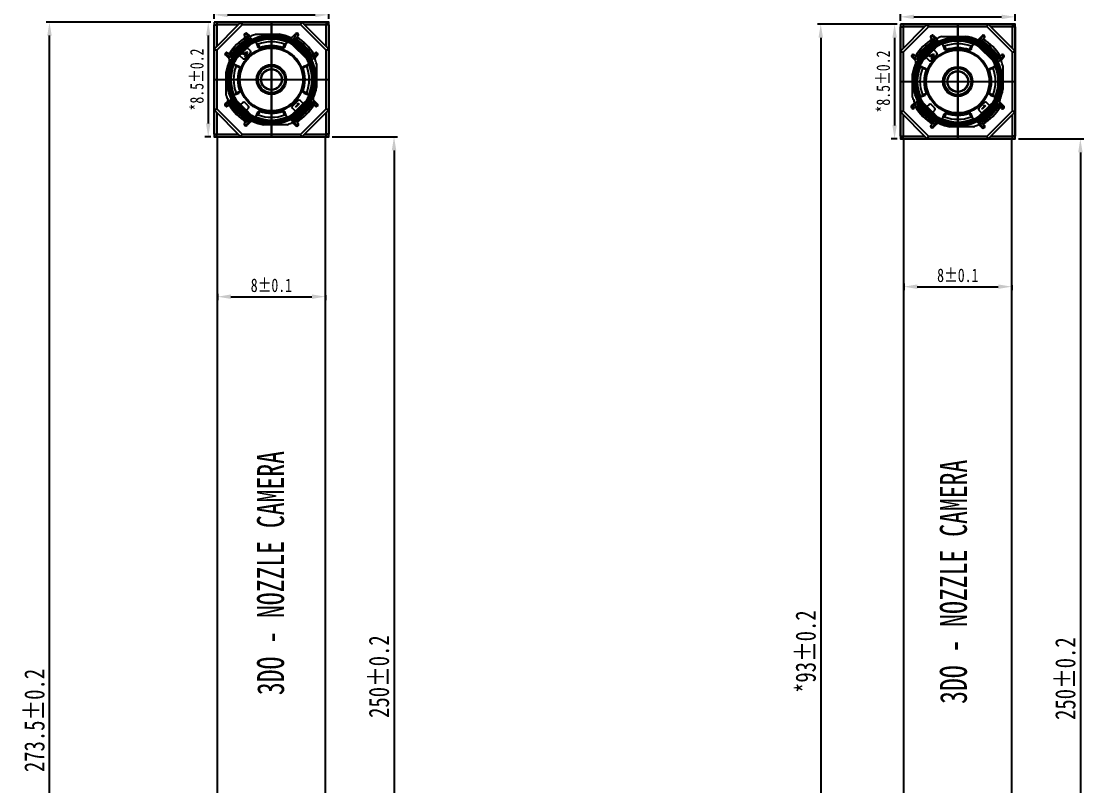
# Model space of a CAD drawing. Header units: millimetres. Extents: x 1 to 339, y 0 to 170.
# Drawn here: x 109.8 to 188.6, y 56.4 to 113.1 of the extents above; entities that cross this region are included whole.
import ezdxf

# ---------------------------------------------------------------- set-up
doc = ezdxf.new("R2010")
doc.units = ezdxf.units.MM
doc.linetypes.add('ACAD_ISO02W100', pattern=[15, 12, -3])
doc.layers.add('中心线', color=1, linetype='ACAD_ISO02W100')
doc.layers.add('标注', color=3, linetype='Continuous')
doc.styles.add('ROMANS', font='romans.shx')
doc.styles.add('宋体', font='SimSun.ttf', dxfattribs={"width": 0.75})
doc.dimstyles.new('ISO-25$0', dxfattribs={"dimscale": 0, "dimtxt": 1, "dimasz": 0.6, "dimexe": 0.5, "dimexo": 0.3, "dimgap": 0.2, "dimtad": 1, "dimrnd": 0.0005, "dimdsep": 46, "dimtxsty": '宋体', "dimcen": 2.5, "dimclrd": 3, "dimclre": 3, "dimclrt": 3, "dimazin": 0, "dimtfac": 1, "dimtmove": 0, "dimatfit": 3, "dimfxl": 1, "dimlwd": 9, "dimlwe": 9, "dimarcsym": 0})

# ---------------------------------------------------------------- blocks, each defined once
blk = doc.blocks.new('1321')
at = {"linetype": 'Continuous', "lineweight": 25}
for p, q in [((-0.294, 3.132), (-0.171, 3.174)), ((-0.089, 3.222), (-0.266, 3.212)), ((-0.171, 3.174), (0, 3.223)), ((0, 3.088), (0, 3.223)), ((-1.538, 2.634), (-2.634, 1.538)), ((-1.786, 2.352), (-1.524, 2.615)), ((-1.538, 2.634), (-1.524, 2.615)), ((-1.167, 2.818), (-1.002, 2.419)), ((-0.981, 2.622), (-0.867, 2.345)), ((-0.5, 3.047), (-0.338, 3.115)), ((-0.338, 3.115), (-0.294, 3.132)), ((0.867, 2.345), (0.981, 2.622)), ((1.002, 2.419), (1.167, 2.818)), ((1.538, 2.634), (1.524, 2.615)), ((1.524, 2.615), (2.615, 1.524)), ((2.634, 1.538), (1.538, 2.634)), ((-2.615, 1.524), (-2.352, 1.786)), ((-2.353, 1.788), (-1.788, 2.353)), ((-2.352, 1.786), (-2.121, 1.556)), ((-2.139, 1.892), (-1.809, 2.057)), ((-2.108, 1.861), (-2.139, 1.892)), ((-2.024, 1.903), (-2.108, 1.861)), ((-1.921, 1.8), (-2.024, 1.903)), ((-1.809, 2.015), (-1.998, 1.919)), ((-1.998, 1.919), (-1.905, 1.826)), ((-1.98, 1.556), (-1.556, 1.98)), ((-1.964, 1.716), (-1.921, 1.8)), ((-1.933, 1.685), (-1.964, 1.716)), ((-1.768, 2.015), (-1.933, 1.685)), ((-1.905, 1.826), (-1.809, 2.015)), ((-1.809, 2.057), (-1.768, 2.015)), ((-1.556, 2.121), (-1.786, 2.352)), ((-2.818, 1.167), (-2.419, 1.002)), ((-2.634, 1.538), (-2.615, 1.524)), ((-2.345, 0.867), (-2.622, 0.981)), ((2.622, 0.981), (2.345, 0.867)), ((2.419, 1.002), (2.818, 1.167)), ((2.634, 1.538), (2.615, 1.524)), ((-2.818, -1.167), (-2.419, -1.002)), ((-2.634, -1.538), (-2.615, -1.524)), ((-2.634, -1.538), (-1.538, -2.634)), ((-2.622, -0.981), (-2.345, -0.867)), ((-2.281, -1.857), (-2.615, -1.524)), ((1.538, -2.634), (2.634, -1.538)), ((1.98, -1.556), (1.556, -1.98)), ((2.352, -1.786), (2.121, -1.556)), ((2.345, -0.867), (2.622, -0.981)), ((2.615, -1.524), (2.352, -1.786)), ((2.419, -1.002), (2.818, -1.167)), ((2.634, -1.538), (2.615, -1.524)), ((-1.858, -2.283), (-2.283, -1.858)), ((-2.121, -1.697), (-2.281, -1.857)), ((-1.697, -1.98), (-1.98, -1.697)), ((-1.857, -2.281), (-1.697, -2.121)), ((-1.524, -2.615), (-1.857, -2.281)), ((-0.867, -2.345), (-0.981, -2.622)), ((0.981, -2.622), (0.867, -2.345)), ((1.786, -2.352), (1.524, -2.615)), ((1.556, -2.121), (1.786, -2.352)), ((1.781, -2.029), (1.986, -1.823)), ((1.812, -2.059), (1.781, -2.029)), ((1.788, -2.353), (2.353, -1.788)), ((2.059, -1.812), (1.812, -2.059)), ((1.919, -1.829), (1.961, -1.787)), ((1.986, -1.823), (1.919, -1.829)), ((1.961, -1.787), (2.029, -1.781)), ((2.029, -1.781), (2.059, -1.812)), ((-1.538, -2.634), (-1.524, -2.615)), ((-1.167, -2.818), (-1.002, -2.419)), ((1.167, -2.818), (1.002, -2.419)), ((1.538, -2.634), (1.524, -2.615)), ((0.178, -3.218), (0.355, -3.203))]:
    blk.add_line(p, q, dxfattribs=at)
for radius in [3.088, 3.05, 2.4, 2.352, 2.332, 2.33, 1.1, 0.988, 0.783, 0.755]:
    blk.add_circle((0, 0), radius, dxfattribs=at)
for centre, radius, start, end in [((0, 0), 3, 125.12298, 144.87702), ((0, 0), 3.05, 112.5, 120.28767), ((0, 0), 3.026, 112.5, 120.23014), ((0, 0), 3, 67.5, 112.5), ((0, 0), 2.8, 69.48762, 110.51238), ((0, 0), 2.5, 69.71857, 110.28143), ((0, 0), 3.026, 59.76986, 67.5), ((0, 0), 3.05, 59.71233, 67.5), ((0, 0), 3, 35.12298, 54.87702), ((-1.626, 2.051), 0.1, 315, 45), ((0, 0), 3, 157.5, 202.5), ((0, 0), 3.05, 149.71233, 157.5), ((0, 0), 2.8, 159.48762, 200.51238), ((0, 0), 3.026, 149.76986, 157.5), ((0, 0), 2.5, 159.71857, 200.28143), ((-2.051, 1.626), 0.1, 225, 315), ((0, 0), 2.5, 339.71857, 20.28143), ((0, 0), 3.026, 22.5, 30.23014), ((0, 0), 2.8, 339.48762, 20.51238), ((0, 0), 3.05, 22.5, 30.28767), ((0, 0), 3, 337.5, 22.5), ((0, 0), 3.05, 202.5, 210.28767), ((0, 0), 3.026, 202.5, 210.23014), ((2.051, -1.626), 0.1, 45, 135), ((0, 0), 3.026, 329.76986, 337.5), ((0, 0), 3.05, 329.71233, 337.5), ((0, 0), 3, 215.12298, 234.87702), ((-2.051, -1.768), 0.1, 45, 135), ((-1.768, -2.051), 0.1, 315, 45), ((0, 0), 2.5, 249.71857, 290.28143), ((1.626, -2.051), 0.1, 135, 225), ((0, 0), 3, 305.12298, 324.87702), ((0, 0), 3.05, 239.71233, 247.5), ((0, 0), 3.026, 239.76986, 247.5), ((0, 0), 3, 247.5, 292.5), ((0, 0), 2.8, 249.48762, 290.51238), ((0, 0), 3.026, 292.5, 300.23014), ((0, 0), 3.05, 292.5, 300.28767)]:
    blk.add_arc(centre, radius, start, end, dxfattribs=at)
for points, start_tangent, end_tangent in [([(-0.027, 3.223), (-0.089, 3.222), (-0.53, 3.179), (-0.962, 3.076), (-1.376, 2.915), (-1.763, 2.698), (-2.117, 2.43), (-2.43, 2.117), (-2.698, 1.763), (-2.915, 1.376), (-3.076, 0.962), (-3.179, 0.53), (-3.222, 0.089), (-3.203, -0.355), (-3.124, -0.791), (-2.986, -1.213), (-2.791, -1.612), (-2.543, -1.98), (-2.247, -2.31), (-1.909, -2.597), (-1.534, -2.835), (-1.13, -3.018), (-0.705, -3.145), (-0.266, -3.212), (0.178, -3.218), (0.618, -3.163), (1.047, -3.048), (1.455, -2.876), (1.836, -2.649), (2.183, -2.371), (2.488, -2.049), (2.746, -1.688), (2.952, -1.295), (3.101, -0.877), (3.192, -0.443), (3.223, 0), (3.192, 0.443), (3.101, 0.877), (2.952, 1.295), (2.746, 1.688), (2.488, 2.049), (2.183, 2.371), (1.836, 2.649), (1.455, 2.876), (1.047, 3.048), (0.618, 3.163), (0.178, 3.218), (-0.089, 3.222)], (-0.999966, -0.008297), (-0.99962, -0.027575)), ([(0.355, -3.203), (0.791, -3.124), (1.213, -2.986), (1.612, -2.791), (1.98, -2.543), (2.31, -2.247), (2.597, -1.909), (2.835, -1.534), (3.018, -1.13), (3.145, -0.705), (3.212, -0.266), (3.218, 0.178), (3.163, 0.618), (3.048, 1.047), (2.876, 1.455), (2.649, 1.836), (2.371, 2.183), (2.049, 2.488), (1.688, 2.746), (1.295, 2.952), (0.877, 3.101), (0.443, 3.192), (0, 3.223)], (0.993931, 0.110008), (-1, 0)), ([(-1.117, 2.696), (-1.097, 2.663), (-1.07, 2.637), (-1.04, 2.622), (-1.009, 2.617), (-0.981, 2.622)], (0.382683, -0.92388), (0.936597, 0.35041)), ([(-0.867, 2.345), (-0.894, 2.34), (-0.924, 2.344), (-0.954, 2.359), (-0.982, 2.385), (-1.002, 2.419)], (-0.938001, -0.346632), (-0.382683, 0.92388)), ([(1.002, 2.419), (0.982, 2.385), (0.956, 2.36), (0.926, 2.345), (0.895, 2.34), (0.867, 2.345)], (-0.382683, -0.92388), (-0.938001, 0.346632)), ([(0.981, 2.622), (1.009, 2.617), (1.04, 2.622), (1.07, 2.637), (1.097, 2.662), (1.117, 2.696)], (0.936597, -0.35041), (0.382683, 0.92388)), ([(-2.622, 0.981), (-2.617, 1.009), (-2.622, 1.04), (-2.637, 1.07), (-2.663, 1.097), (-2.696, 1.117)], (0.35041, 0.936597), (-0.92388, 0.382683)), ([(-2.419, 1.002), (-2.385, 0.982), (-2.36, 0.956), (-2.345, 0.926), (-2.34, 0.895), (-2.345, 0.867)], (0.92388, -0.382683), (-0.346632, -0.938001)), ([(2.345, 0.867), (2.34, 0.894), (2.344, 0.924), (2.359, 0.954), (2.385, 0.982), (2.419, 1.002)], (-0.346632, 0.938001), (0.92388, 0.382683)), ([(2.696, 1.117), (2.663, 1.097), (2.637, 1.07), (2.622, 1.04), (2.617, 1.009), (2.622, 0.981)], (-0.92388, -0.382683), (0.35041, -0.936597)), ([(-2.696, -1.117), (-2.663, -1.097), (-2.637, -1.07), (-2.622, -1.04), (-2.617, -1.009), (-2.622, -0.981)], (0.92388, 0.382683), (-0.35041, 0.936597)), ([(-2.345, -0.867), (-2.34, -0.894), (-2.344, -0.924), (-2.359, -0.954), (-2.385, -0.982), (-2.419, -1.002)], (0.346632, -0.938001), (-0.92388, -0.382683)), ([(2.419, -1.002), (2.385, -0.982), (2.36, -0.956), (2.345, -0.926), (2.34, -0.895), (2.345, -0.867)], (-0.92388, 0.382683), (0.346632, 0.938001)), ([(2.622, -0.981), (2.617, -1.009), (2.622, -1.04), (2.637, -1.07), (2.662, -1.097), (2.696, -1.117)], (-0.35041, -0.936597), (0.92388, -0.382683)), ([(-1.002, -2.419), (-0.982, -2.385), (-0.956, -2.36), (-0.926, -2.345), (-0.895, -2.34), (-0.867, -2.345)], (0.382683, 0.92388), (0.938001, -0.346632)), ([(0.867, -2.345), (0.894, -2.34), (0.924, -2.344), (0.954, -2.359), (0.982, -2.385), (1.002, -2.419)], (0.938001, 0.346632), (0.382683, -0.92388)), ([(-0.981, -2.622), (-1.009, -2.617), (-1.04, -2.622), (-1.07, -2.637), (-1.097, -2.663), (-1.117, -2.696)], (-0.936597, 0.35041), (-0.382683, -0.92388)), ([(1.117, -2.696), (1.097, -2.663), (1.07, -2.637), (1.04, -2.622), (1.009, -2.617), (0.981, -2.622)], (-0.382683, 0.92388), (-0.936597, -0.35041))]:
    blk.add_spline(points, degree=3, dxfattribs=dict(at, start_tangent=start_tangent, end_tangent=end_tangent))
blk = doc.blocks.new('28DB')
at = {"color": 7, "linetype": 'Continuous', "lineweight": 25}
for p, q in [((-4.291, 2.255), (-2.355, 4.191)), ((-4.291, 4.05), (-4.091, 4.05)), ((-4.291, 2.255), (-4.291, 4.05)), ((-4.091, 4.25), (-4.091, 4.05)), ((-4.091, 4.25), (-2.214, 4.25)), ((-2.214, 4.05), (-4.091, 2.173)), ((-4.091, 4.05), (-4.091, 2.455)), ((-2.497, 4.05), (-4.091, 4.05)), ((-2.214, 4.05), (-2.214, 4.25)), ((-2.214, 4.25), (2.214, 4.25)), ((2.131, 4.05), (-2.214, 4.05)), ((4.009, 2.173), (2.131, 4.05)), ((2.214, 4.25), (4.209, 2.255)), ((2.214, 4.25), (4.009, 4.25)), ((4.009, 4.05), (2.414, 4.05)), ((4.009, 4.25), (4.009, 4.05)), ((4.009, 2.455), (4.009, 4.05)), ((4.209, 4.05), (4.009, 4.05)), ((4.209, 4.05), (4.209, 2.255)), ((-2.028, 3.387), (-1.993, 3.422)), ((-1.922, 3.14), (-2.028, 3.246)), ((-1.821, 3.392), (-1.861, 3.37)), ((-1.861, 3.37), (-1.808, 3.184)), ((-1.852, 3.422), (-1.686, 3.257)), ((-1.803, 3.175), (-1.802, 3.175)), ((-1.802, 3.175), (-1.654, 3.027)), ((-1.211, 3.35), (0.54, 3.35)), ((0.424, 3.343), (0.424, 3.35)), ((1.508, 3.137), (1.781, 3.41)), ((1.571, 3.027), (1.719, 3.175)), ((1.719, 3.175), (1.723, 3.179)), ((1.723, 3.179), (1.778, 3.37)), ((1.778, 3.37), (1.754, 3.383)), ((1.946, 3.246), (1.84, 3.14)), ((1.923, 3.41), (1.946, 3.387)), ((-1.627, 3.136), (-1.505, 3.014)), ((-4.291, -2.255), (-4.291, 2.255)), ((-4.091, 2.173), (-4.091, -2.173)), ((-3.451, 1.964), (-3.428, 1.987)), ((-3.179, 1.55), (-3.451, 1.823)), ((-3.412, 1.819), (-3.424, 1.796)), ((-3.225, 1.766), (-3.412, 1.819)), ((-3.287, 1.987), (-3.181, 1.881)), ((-3.216, 1.76), (-3.217, 1.761)), ((-3.069, 1.613), (-3.216, 1.76)), ((3.133, 1.76), (2.986, 1.613)), ((3.002, 1.493), (3.095, 1.586)), ((3.098, 1.881), (3.204, 1.987)), ((3.138, 1.765), (3.133, 1.76)), ((3.329, 1.819), (3.138, 1.765)), ((3.381, 1.81), (3.216, 1.645)), ((3.35, 1.779), (3.329, 1.819)), ((3.346, 1.987), (3.381, 1.952)), ((4.009, -2.173), (4.009, 2.173)), ((4.209, 2.255), (4.209, -2.255)), ((3.309, 1.17), (3.309, -0.581)), ((-3.391, -1.17), (-3.391, 0.581)), ((-3.385, 0.466), (-3.391, 0.466)), ((-3.291, 0), (-3.279, 0.201)), ((-3.291, 0), (-3.171, 0)), ((-3.285, -0.105), (-3.291, 0)), ((3.209, 0), (3.194, -0.236)), ((3.309, -0.466), (3.302, -0.466)), ((-3.177, -1.586), (-3.085, -1.493)), ((3.096, -1.55), (3.368, -1.823)), ((-2.297, -4.25), (-4.291, -2.255)), ((-4.291, -4.05), (-4.291, -2.255)), ((-4.091, -2.173), (-2.214, -4.05)), ((-3.464, -1.81), (-3.298, -1.645)), ((-3.428, -1.987), (-3.464, -1.952)), ((-3.433, -1.779), (-3.412, -1.819)), ((-3.412, -1.819), (-3.22, -1.765)), ((-3.181, -1.881), (-3.287, -1.987)), ((-3.22, -1.765), (-3.216, -1.76)), ((-3.216, -1.76), (-3.069, -1.613)), ((2.131, -4.05), (4.009, -2.173)), ((4.209, -2.255), (2.214, -4.25)), ((2.986, -1.613), (3.133, -1.76)), ((3.204, -1.987), (3.098, -1.881)), ((3.133, -1.76), (3.138, -1.765)), ((3.138, -1.765), (3.329, -1.819)), ((3.329, -1.819), (3.342, -1.796)), ((3.368, -1.964), (3.346, -1.987)), ((4.209, -2.255), (4.209, -4.05)), ((-4.091, -2.455), (-4.091, -4.05)), ((-2.028, -3.246), (-1.922, -3.14)), ((-1.591, -3.137), (-1.864, -3.41)), ((-1.654, -3.027), (-1.802, -3.175)), ((1.544, -3.136), (1.451, -3.043)), ((1.719, -3.175), (1.571, -3.027)), ((1.84, -3.14), (1.946, -3.246)), ((4.009, -4.05), (4.009, -2.455)), ((-2.006, -3.41), (-2.028, -3.387)), ((-1.806, -3.179), (-1.861, -3.37)), ((-1.861, -3.37), (-1.837, -3.383)), ((-1.802, -3.175), (-1.806, -3.179)), ((1.128, -3.35), (-0.622, -3.35)), ((-0.507, -3.343), (-0.507, -3.35)), ((1.769, -3.422), (1.603, -3.257)), ((1.723, -3.179), (1.719, -3.175)), ((1.778, -3.37), (1.723, -3.179)), ((1.738, -3.392), (1.778, -3.37)), ((1.946, -3.387), (1.91, -3.422)), ((-4.291, -4.05), (-4.091, -4.05)), ((-4.091, -4.05), (-2.497, -4.05)), ((-4.091, -4.25), (-4.091, -4.05)), ((-2.297, -4.25), (-4.091, -4.25)), ((2.214, -4.25), (-2.297, -4.25)), ((-2.214, -4.05), (2.131, -4.05)), ((4.009, -4.25), (2.214, -4.25)), ((2.414, -4.05), (4.009, -4.05)), ((4.009, -4.25), (4.009, -4.05)), ((4.209, -4.05), (4.009, -4.05))]:
    blk.add_line(p, q, dxfattribs=at)
for points in [[(-2.355, 4.191), (-2.353, 4.189), (-2.345, 4.181), (-2.332, 4.168), (-2.314, 4.15), (-2.293, 4.129), (-2.268, 4.104), (-2.242, 4.078), (-2.214, 4.05)], [(2.131, 4.05), (2.147, 4.089), (2.163, 4.127), (2.177, 4.161), (2.19, 4.191), (2.2, 4.216), (2.208, 4.235), (2.212, 4.246), (2.214, 4.25)], [(-1.821, 3.392), (-1.979, 3.304), (-2.044, 3.265)], [(-1.671, 3.244), (-1.736, 3.21), (-1.802, 3.175)], [(1.961, 3.265), (1.896, 3.304), (1.754, 3.383)], [(-3.171, 0), (-3.146, 0.396), (-3.068, 0.796), (-2.937, 1.189), (-2.752, 1.565), (-2.519, 1.913), (-2.245, 2.223), (-1.937, 2.491), (-1.606, 2.711), (-1.251, 2.887), (-0.865, 3.02), (-0.459, 3.102), (-0.041, 3.13), (0.376, 3.102), (0.782, 3.02), (1.168, 2.887), (1.524, 2.711), (1.854, 2.491), (2.162, 2.223), (2.436, 1.913), (2.669, 1.565), (2.854, 1.189), (2.986, 0.796), (3.063, 0.396), (3.089, 0), (3.063, -0.396), (2.986, -0.796), (2.854, -1.189), (2.669, -1.565), (2.436, -1.913), (2.162, -2.223), (1.854, -2.491), (1.524, -2.711), (1.168, -2.887), (0.782, -3.02), (0.376, -3.102), (-0.041, -3.13), (-0.459, -3.102), (-0.865, -3.02), (-1.251, -2.887), (-1.606, -2.711), (-1.937, -2.491), (-2.245, -2.223), (-2.519, -1.913), (-2.752, -1.565), (-2.937, -1.189), (-3.068, -0.796), (-3.146, -0.396), (-3.171, 0)], [(-4.291, 2.255), (-4.288, 2.254), (-4.276, 2.249), (-4.258, 2.241), (-4.233, 2.231), (-4.203, 2.219), (-4.168, 2.204), (-4.13, 2.189), (-4.091, 2.173)], [(-3.306, 2.002), (-3.345, 1.938), (-3.424, 1.796)], [(3.202, 1.63), (3.169, 1.695), (3.133, 1.76)], [(3.35, 1.779), (3.262, 1.938), (3.224, 2.002)], [(4.009, 2.173), (4.048, 2.189), (4.085, 2.204), (4.12, 2.219), (4.15, 2.231), (4.175, 2.241), (4.193, 2.249), (4.205, 2.254), (4.209, 2.255)], [(-4.291, -2.255), (-4.288, -2.254), (-4.276, -2.249), (-4.258, -2.241), (-4.233, -2.231), (-4.203, -2.219), (-4.168, -2.204), (-4.13, -2.189), (-4.091, -2.173)], [(-3.433, -1.779), (-3.345, -1.938), (-3.306, -2.002)], [(-3.285, -1.63), (-3.251, -1.695), (-3.216, -1.76)], [(3.224, -2.002), (3.262, -1.938), (3.342, -1.796)], [(4.009, -2.173), (4.048, -2.189), (4.085, -2.204), (4.12, -2.219), (4.15, -2.231), (4.175, -2.241), (4.193, -2.249), (4.205, -2.254), (4.209, -2.255)], [(-2.044, -3.265), (-1.979, -3.304), (-1.837, -3.383)], [(1.588, -3.244), (1.653, -3.21), (1.719, -3.175)], [(1.738, -3.392), (1.896, -3.304), (1.961, -3.265)], [(-2.297, -4.25), (-2.295, -4.246), (-2.29, -4.235), (-2.283, -4.216), (-2.273, -4.191), (-2.26, -4.161), (-2.246, -4.127), (-2.23, -4.089), (-2.214, -4.05)], [(2.214, -4.25), (2.212, -4.246), (2.208, -4.235), (2.2, -4.216), (2.19, -4.191), (2.177, -4.161), (2.163, -4.127), (2.147, -4.089), (2.131, -4.05)]]:
    blk.add_lwpolyline(points, dxfattribs=at)
for radius in [3.3, 3.25]:
    blk.add_circle((-0.041, 0), radius, dxfattribs=at)
for centre, radius, start, end in [((-4.091, 4.05), 0.2, 90, 180), ((-2.214, 4.05), 0.2, 90, 135), ((4.009, 4.05), 0.2, 0, 90), ((-1.958, 3.316), 0.1, 135.00001, 225.00001), ((-1.922, 3.352), 0.1, 45.00001, 135.00001), ((-1.788, 3.189), 0.02, 195.96415, 225), ((-1.58, 3.363), 0.15, 225.00001, 294.58565), ((-1.592, 3.171), 0.05, 116.05305, 225), ((-0.041, 0), 3.548, 109.24666, 114.58565), ((0.454, 3.343), 0.03, 180, 261.56771), ((-0.041, 0), 3.35, 26.61296, 81.56771), ((-0.041, 0), 3.4, 66.00243, 80.16177), ((-0.041, 0), 3.63, 60.99075, 63.01021), ((1.852, 3.339), 0.1, 45, 135), ((2.139, 3.528), 0.27, 200.53789, 232.5741), ((1.875, 3.316), 0.1, 315, 45), ((-0.041, 0), 3.35, 115.90021, 171.56771), ((-0.041, 0), 3.66, 120.92632, 149.07368), ((-0.041, 0), 3.51, 120.31165, 149.68835), ((-0.041, 0), 3.43, 118.04951, 151.95049), ((1.402, 3.243), 0.15, 246.00243, 315), ((-0.041, 0), 3.43, 28.04951, 61.95049), ((-0.041, 0), 3.51, 30.31165, 59.68835), ((-0.041, 0), 3.66, 30.92632, 59.07368), ((-3.381, 1.893), 0.1, 135.00001, 225.00001), ((-3.569, 2.18), 0.27, 290.5379, 322.57409), ((-3.358, 1.916), 0.1, 45.00001, 135.00001), ((-0.041, 0), 3.63, 150.99075, 153.01021), ((-3.231, 1.747), 0.02, 45, 74.03585), ((3.13, 1.55), 0.05, 26.05305, 135), ((3.322, 1.539), 0.15, 135, 204.58565), ((3.275, 1.916), 0.1, 45, 135), ((3.31, 1.881), 0.1, 315, 45), ((-0.041, 0), 3.4, 156.00243, 170.16177), ((-3.285, 1.444), 0.15, 336.00243, 45.00001), ((2.98, 1.514), 0.03, 206.61296, 315), ((-0.041, 0), 3.548, 19.24666, 24.58565), ((-3.385, 0.496), 0.03, 270, 351.56771), ((-0.041, 0), 3.35, 296.61296, 351.56771), ((-0.041, 0), 3.4, 336.00243, 350.16177), ((3.302, -0.496), 0.03, 90, 171.56771), ((-0.041, 0), 3.548, 199.24666, 204.58565), ((-3.404, -1.539), 0.15, 315.00001, 24.58565), ((-3.213, -1.55), 0.05, 206.05305, 315), ((-3.063, -1.514), 0.03, 26.61296, 135), ((-0.041, 0), 3.35, 206.61296, 261.56771), ((3.202, -1.444), 0.15, 156.00243, 225.00001), ((-3.393, -1.881), 0.1, 135.00001, 225.00001), ((-3.358, -1.916), 0.1, 225.00001, 315.00001), ((-0.041, 0), 3.66, 210.92632, 239.07368), ((-0.041, 0), 3.51, 210.31165, 239.68835), ((-0.041, 0), 3.43, 208.04951, 241.95049), ((-0.041, 0), 3.43, 298.04951, 331.95049), ((-0.041, 0), 3.51, 300.31165, 329.68835), ((-0.041, 0), 3.66, 300.92632, 329.07368), ((-0.041, 0), 3.63, 330.99075, 333.01021), ((3.275, -1.916), 0.1, 225.00001, 315.00001), ((3.487, -2.18), 0.27, 110.5379, 142.57409), ((3.298, -1.893), 0.1, 315.00001, 45.00001), ((-1.485, -3.243), 0.15, 66.00243, 135.00001), ((-0.041, 0), 3.4, 246.00243, 260.16177), ((1.473, -3.022), 0.03, 116.61296, 225), ((1.509, -3.171), 0.05, 296.05305, 45), ((-1.958, -3.316), 0.1, 135.00001, 225.00001), ((-2.222, -3.528), 0.27, 20.5379, 52.57409), ((-1.935, -3.339), 0.1, 225.00001, 315.00001), ((-0.041, 0), 3.63, 240.99075, 243.01021), ((-0.537, -3.343), 0.03, 0, 81.56771), ((-0.041, 0), 3.548, 289.24666, 294.58565), ((1.497, -3.363), 0.15, 45.00001, 114.58565), ((1.839, -3.352), 0.1, 225.00001, 315.00001), ((1.875, -3.316), 0.1, 315.00001, 45.00001), ((-4.091, -4.05), 0.2, 180, 270), ((4.009, -4.05), 0.2, 270, 360)]:
    blk.add_arc(centre, radius, start, end, dxfattribs=at)
for points, knots in [([(-1.922, 3.14), (-1.91, 3.127), (-1.885, 3.102), (-1.851, 3.068), (-1.826, 3.044), (-1.814, 3.032), (-1.813, 3.031), (-1.813, 3.03)], [0, 0, 0, 0, 0.0345893, 0.0691939, 0.103318, 0.1364003, 0.1548501, 0.1548501, 0.1548501, 0.1548501]), ([(1.73, 3.03), (1.731, 3.031), (1.734, 3.034), (1.752, 3.052), (1.778, 3.078), (1.809, 3.109), (1.83, 3.13), (1.84, 3.14)], [0, 0, 0, 0, 0.0319312, 0.0638457, 0.0962291, 0.1296123, 0.1548501, 0.1548501, 0.1548501, 0.1548501]), ([(-3.072, 1.772), (-3.073, 1.773), (-3.075, 1.775), (-3.093, 1.793), (-3.12, 1.82), (-3.151, 1.851), (-3.172, 1.872), (-3.181, 1.881)], [0, 0, 0, 0, 0.0319312, 0.0638457, 0.0962291, 0.1296123, 0.1548501, 0.1548501, 0.1548501, 0.1548501]), ([(3.098, 1.881), (3.086, 1.868), (3.06, 1.843), (3.027, 1.81), (3.002, 1.785), (2.99, 1.773), (2.989, 1.772), (2.989, 1.772)], [0, 0, 0, 0, 0.0345893, 0.0691939, 0.103318, 0.1364003, 0.1548501, 0.1548501, 0.1548501, 0.1548501]), ([(-3.181, -1.881), (-3.168, -1.868), (-3.143, -1.843), (-3.11, -1.81), (-3.085, -1.785), (-3.073, -1.773), (-3.072, -1.772), (-3.072, -1.772)], [0, 0, 0, 0, 0.0345893, 0.0691939, 0.103318, 0.1364003, 0.1548501, 0.1548501, 0.1548501, 0.1548501]), ([(2.989, -1.772), (2.99, -1.773), (2.992, -1.775), (3.01, -1.793), (3.037, -1.82), (3.068, -1.851), (3.089, -1.872), (3.098, -1.881)], [0, 0, 0, 0, 0.0319312, 0.0638457, 0.0962291, 0.1296123, 0.1548501, 0.1548501, 0.1548501, 0.1548501]), ([(-1.813, -3.03), (-1.814, -3.031), (-1.816, -3.034), (-1.834, -3.052), (-1.861, -3.078), (-1.892, -3.109), (-1.913, -3.13), (-1.922, -3.14)], [0, 0, 0, 0, 0.0319312, 0.0638457, 0.0962291, 0.1296123, 0.1548501, 0.1548501, 0.1548501, 0.1548501]), ([(1.84, -3.14), (1.827, -3.127), (1.802, -3.102), (1.768, -3.068), (1.744, -3.044), (1.732, -3.032), (1.73, -3.031), (1.73, -3.03)], [0, 0, 0, 0, 0.0345893, 0.0691939, 0.103318, 0.1364003, 0.1548501, 0.1548501, 0.1548501, 0.1548501])]:
    blk.add_open_spline(points, degree=3, knots=knots, dxfattribs=at)
blk = doc.blocks.new('*D24')
at = {"layer": 'Defpoints', "color": 0, "transparency": 16777216}
for p in [(183.479, 113.417), (174.979, 112.872), (183.479, 112.872)]:
    blk.add_point(p, dxfattribs=at)
at = {"layer": '标注', "transparency": 16777216}
for p, q in [((174.979, 113.122), (174.979, 113.667)), ((175.979, 113.417), (182.479, 113.417)), ((183.479, 113.122), (183.479, 113.667))]:
    blk.add_line(p, q, dxfattribs=at)
for points in [[(175.979, 113.583), (175.979, 113.25), (174.979, 113.417)], [(182.479, 113.583), (182.479, 113.25), (183.479, 113.417)]]:
    blk.add_solid(points, dxfattribs=at)
at = {"layer": '标注', "transparency": 16777216, "insert": (179.229, 114.256), "char_height": 1, "attachment_point": 5, "style": '宋体'}
blk.add_mtext('*8.5±0.2', dxfattribs=at)
blk = doc.blocks.new('*D25')
at = {"layer": 'Defpoints', "color": 0, "transparency": 16777216}
for p in [(174.979, 112.872), (174.547, 104.372), (174.979, 104.372)]:
    blk.add_point(p, dxfattribs=at)
at = {"layer": '标注', "transparency": 16777216}
for p, q in [((174.729, 112.872), (174.297, 112.872)), ((174.547, 111.872), (174.547, 105.372)), ((174.729, 104.372), (174.297, 104.372))]:
    blk.add_line(p, q, dxfattribs=at)
for points in [[(174.38, 111.872), (174.713, 111.872), (174.547, 112.872)], [(174.38, 105.372), (174.713, 105.372), (174.547, 104.372)]]:
    blk.add_solid(points, dxfattribs=at)
at = {"layer": '标注', "transparency": 16777216, "insert": (173.708, 108.622), "char_height": 1, "attachment_point": 5, "rotation": 90, "style": '宋体'}
blk.add_mtext('*8.5±0.2', dxfattribs=at)
blk = doc.blocks.new('*D31')
at = {"layer": 'Defpoints', "color": 0, "transparency": 16777216}
for p in [(175.229, 93.9), (183.229, 93.79), (183.229, 93.42)]:
    blk.add_point(p, dxfattribs=at)
at = {"layer": '标注', "transparency": 16777216}
for p, q in [((175.229, 93.65), (175.229, 93.17)), ((176.229, 93.42), (182.229, 93.42)), ((183.229, 93.54), (183.229, 93.17))]:
    blk.add_line(p, q, dxfattribs=at)
for points in [[(176.229, 93.586), (176.229, 93.253), (175.229, 93.42)], [(182.229, 93.586), (182.229, 93.253), (183.229, 93.42)]]:
    blk.add_solid(points, dxfattribs=at)
at = {"layer": '标注', "transparency": 16777216, "insert": (179.229, 94.259), "char_height": 1, "attachment_point": 5, "style": '宋体'}
blk.add_mtext('8±0.1', dxfattribs=at)
blk = doc.blocks.new('*D35')
at = {"layer": 'Defpoints', "color": 0, "transparency": 16777216}
for p in [(174.979, 112.872), (169.072, 19.872), (172.979, 19.872)]:
    blk.add_point(p, dxfattribs=at)
at = {"layer": '标注', "transparency": 16777216}
for p, q in [((174.729, 112.872), (168.822, 112.872)), ((169.072, 111.872), (169.072, 20.872)), ((172.729, 19.872), (168.822, 19.872))]:
    blk.add_line(p, q, dxfattribs=at)
for points in [[(168.906, 111.872), (169.239, 111.872), (169.072, 112.872)], [(168.906, 20.872), (169.239, 20.872), (169.072, 19.872)]]:
    blk.add_solid(points, dxfattribs=at)
at = {"layer": '标注', "transparency": 16777216, "insert": (167.964, 66.372), "char_height": 1.5, "attachment_point": 5, "rotation": 90, "style": '宋体'}
blk.add_mtext('*93±0.2', dxfattribs=at)
blk = doc.blocks.new('*D36')
at = {"layer": 'Defpoints', "color": 0, "transparency": 16777216}
for p in [(183.479, 104.372), (185.479, 24.372), (188.316, 24.372)]:
    blk.add_point(p, dxfattribs=at)
at = {"layer": '标注', "transparency": 16777216}
for p, q in [((183.729, 104.372), (188.566, 104.372)), ((188.316, 103.372), (188.316, 25.372)), ((185.729, 24.372), (188.566, 24.372))]:
    blk.add_line(p, q, dxfattribs=at)
for points in [[(188.15, 103.372), (188.483, 103.372), (188.316, 104.372)], [(188.15, 25.372), (188.483, 25.372), (188.316, 24.372)]]:
    blk.add_solid(points, dxfattribs=at)
at = {"layer": '标注', "transparency": 16777216, "insert": (187.208, 64.372), "char_height": 1.5, "attachment_point": 5, "rotation": 90, "style": '宋体'}
blk.add_mtext('250±0.2', dxfattribs=at)
blk = doc.blocks.new('*D37')
at = {"layer": 'Defpoints', "color": 0, "transparency": 16777216}
for p in [(132.608, 113.567), (124.108, 113.022), (132.608, 113.022)]:
    blk.add_point(p, dxfattribs=at)
at = {"layer": '标注', "transparency": 16777216}
for p, q in [((124.108, 113.272), (124.108, 113.817)), ((125.108, 113.567), (131.608, 113.567)), ((132.608, 113.272), (132.608, 113.817))]:
    blk.add_line(p, q, dxfattribs=at)
for points in [[(125.108, 113.733), (125.108, 113.4), (124.108, 113.567)], [(131.608, 113.733), (131.608, 113.4), (132.608, 113.567)]]:
    blk.add_solid(points, dxfattribs=at)
at = {"layer": '标注', "transparency": 16777216, "insert": (128.358, 114.406), "char_height": 1, "attachment_point": 5, "style": '宋体'}
blk.add_mtext('*8.5±0.2', dxfattribs=at)
blk = doc.blocks.new('*D38')
at = {"layer": 'Defpoints', "color": 0, "transparency": 16777216}
for p in [(124.108, 113.022), (123.676, 104.522), (124.108, 104.522)]:
    blk.add_point(p, dxfattribs=at)
at = {"layer": '标注', "transparency": 16777216}
for p, q in [((123.858, 113.022), (123.426, 113.022)), ((123.676, 112.022), (123.676, 105.522)), ((123.858, 104.522), (123.426, 104.522))]:
    blk.add_line(p, q, dxfattribs=at)
for points in [[(123.509, 112.022), (123.843, 112.022), (123.676, 113.022)], [(123.509, 105.522), (123.843, 105.522), (123.676, 104.522)]]:
    blk.add_solid(points, dxfattribs=at)
at = {"layer": '标注', "transparency": 16777216, "insert": (122.837, 108.772), "char_height": 1, "attachment_point": 5, "rotation": 90, "style": '宋体'}
blk.add_mtext('*8.5±0.2', dxfattribs=at)
blk = doc.blocks.new('*D19')
at = {"layer": 'Defpoints', "color": 0, "transparency": 16777216}
for p in [(124.358, 93.142), (132.358, 93.049), (132.358, 92.678)]:
    blk.add_point(p, dxfattribs=at)
at = {"layer": '标注', "transparency": 16777216}
for p, q in [((124.358, 92.892), (124.358, 92.428)), ((125.358, 92.678), (131.358, 92.678)), ((132.358, 92.799), (132.358, 92.428))]:
    blk.add_line(p, q, dxfattribs=at)
for points in [[(125.358, 92.845), (125.358, 92.512), (124.358, 92.678)], [(131.358, 92.845), (131.358, 92.512), (132.358, 92.678)]]:
    blk.add_solid(points, dxfattribs=at)
at = {"layer": '标注', "transparency": 16777216, "insert": (128.358, 93.517), "char_height": 1, "attachment_point": 5, "style": '宋体'}
blk.add_mtext('8±0.1', dxfattribs=at)
blk = doc.blocks.new('*D40')
at = {"layer": 'Defpoints', "color": 0, "transparency": 16777216}
for p in [(132.608, 104.522), (134.608, 24.522), (137.446, 24.522)]:
    blk.add_point(p, dxfattribs=at)
at = {"layer": '标注', "transparency": 16777216}
for p, q in [((132.858, 104.522), (137.696, 104.522)), ((137.446, 103.522), (137.446, 25.522)), ((134.858, 24.522), (137.696, 24.522))]:
    blk.add_line(p, q, dxfattribs=at)
for points in [[(137.279, 103.522), (137.612, 103.522), (137.446, 104.522)], [(137.279, 25.522), (137.612, 25.522), (137.446, 24.522)]]:
    blk.add_solid(points, dxfattribs=at)
at = {"layer": '标注', "transparency": 16777216, "insert": (136.337, 64.522), "char_height": 1.5, "attachment_point": 5, "rotation": 90, "style": '宋体'}
blk.add_mtext('250±0.2', dxfattribs=at)
blk = doc.blocks.new('*D41')
at = {"layer": 'Defpoints', "color": 0, "transparency": 16777216}
for p in [(111.911, 113.022), (124.108, 113.022), (113.356, 9.522)]:
    blk.add_point(p, dxfattribs=at)
at = {"layer": '标注', "transparency": 16777216}
for p, q in [((123.858, 113.022), (111.661, 113.022)), ((111.911, 10.522), (111.911, 112.022)), ((113.106, 9.522), (111.661, 9.522))]:
    blk.add_line(p, q, dxfattribs=at)
for points in [[(111.744, 112.022), (112.078, 112.022), (111.911, 113.022)], [(111.744, 10.522), (112.078, 10.522), (111.911, 9.522)]]:
    blk.add_solid(points, dxfattribs=at)
at = {"layer": '标注', "transparency": 16777216, "insert": (110.803, 61.272), "char_height": 1.5, "attachment_point": 5, "rotation": 90, "style": '宋体'}
blk.add_mtext('273.5±0.2', dxfattribs=at)

msp = doc.modelspace()

# ---------------------------------------------------------------- linework, layer by layer
for p, q in [((124.358, 24.522), (124.358, 104.522)), ((132.358, 24.522), (132.358, 104.522)), ((175.229, 24.872), (175.229, 104.372)), ((183.229, 24.872), (183.229, 104.372))]:
    msp.add_line(p, q)
for points in [[(124.108, 113.022), (124.108, 104.522), (132.608, 104.522), (132.608, 113.022)], [(174.979, 112.872), (174.979, 104.372), (183.479, 104.372), (183.479, 112.872)]]:
    msp.add_lwpolyline(points, close=True)
at = {"layer": '中心线', "linetype": 'ByBlock', "lineweight": -3}
for p, q in [((128.358, 104.522), (128.358, 113.022)), ((128.358, 113.022), (128.358, 104.522)), ((179.228, 104.372), (179.228, 112.872)), ((179.228, 112.872), (179.228, 104.372))]:
    msp.add_line(p, q, dxfattribs=at)
at = {"layer": '中心线', "linetype": 'ByBlock', "lineweight": -3, "ltscale": 87.343043}
for p, q in [((128.358, 104.522), (128.358, 113.022)), ((179.228, 104.372), (179.228, 112.872))]:
    msp.add_line(p, q, dxfattribs=at)
at = {"layer": '中心线'}
for p, q in [((124.108, 108.772), (132.608, 108.772)), ((174.979, 108.622), (183.479, 108.622))]:
    msp.add_line(p, q, dxfattribs=at)

# ---------------------------------------------------------------- block references
for name, p in [('28DB', (128.399, 108.772)), ('28DB', (179.27, 108.622)), ('1321', (128.358, 108.772)), ('1321', (179.229, 108.622))]:
    msp.add_blockref(name, p)

# ---------------------------------------------------------------- texts
at = {"char_height": 2, "attachment_point": 1, "rotation": 90, "style": 'ROMANS'}
for insert in [(127.296, 63.147), (177.904, 62.502)]:
    msp.add_mtext_dynamic_manual_height_columns('{\\fSimSun|b0|i0|c134|p2;\\W0.7;3DO - NOZZLE CAMERA}', width=22.11168, gutter_width=1.5, heights=[0], dxfattribs=dict(at, insert=insert))

# ---------------------------------------------------------------- dimensions: what is measured, and where the dimension line sits
at = {"layer": '标注'}
for base, p1, p2, picture, middle in [((132.608, 113.567), (124.108, 113.022), (132.608, 113.022), '*D37', (128.358, 114.406)), ((183.479, 113.417), (174.979, 112.872), (183.479, 112.872), '*D24', (179.229, 114.256))]:
    dim = msp.add_linear_dim(base=base, p1=p1, p2=p2, text='*<>', dimstyle='ISO-25$0', override={"dimscale": 1, "dimasz": 1, "dimexe": 0.25, "dimexo": 0.25, "dimgap": 0.3, "dimcen": 1, "dimclrd": 256, "dimclre": 256, "dimclrt": 256, "dimtol": 1, "dimtp": 0.2, "dimtm": 0.2, "dimlwd": 65535, "dimlwe": 65535}, dxfattribs=at)
    dim.commit()
    dim.dimension.update_dxf_attribs({"geometry": picture, "text_midpoint": middle})
for base, p1, p2, text, override, picture, middle in [((111.911, 113.022), (113.356, 9.522), (124.108, 113.022), '273.5±0.2', {"dimscale": 1, "dimtxt": 1.5, "dimasz": 1, "dimexe": 0.25, "dimexo": 0.25, "dimgap": 0.3, "dimcen": 1, "dimclrd": 256, "dimclre": 256, "dimclrt": 256, "dimtol": 1, "dimtp": 0.2, "dimtm": 0.2, "dimlwd": 65535, "dimlwe": 65535}, '*D41', (110.803, 61.272)), ((123.676, 104.522), (124.108, 113.022), (124.108, 104.522), '*<>', {"dimscale": 1, "dimasz": 1, "dimexe": 0.25, "dimexo": 0.25, "dimgap": 0.3, "dimcen": 1, "dimclrd": 256, "dimclre": 256, "dimclrt": 256, "dimtol": 1, "dimtp": 0.2, "dimtm": 0.2, "dimlwd": 65535, "dimlwe": 65535}, '*D38', (122.837, 108.772)), ((169.072, 19.872), (174.979, 112.872), (172.979, 19.872), '*<>', {"dimscale": 1, "dimtxt": 1.5, "dimasz": 1, "dimexe": 0.25, "dimexo": 0.25, "dimgap": 0.3, "dimcen": 1, "dimclrd": 256, "dimclre": 256, "dimclrt": 256, "dimtol": 1, "dimtp": 0.2, "dimtm": 0.2, "dimlwd": 65535, "dimlwe": 65535}, '*D35', (167.964, 66.372)), ((174.547, 104.372), (174.979, 112.872), (174.979, 104.372), '*<>', {"dimscale": 1, "dimasz": 1, "dimexe": 0.25, "dimexo": 0.25, "dimgap": 0.3, "dimcen": 1, "dimclrd": 256, "dimclre": 256, "dimclrt": 256, "dimtol": 1, "dimtp": 0.2, "dimtm": 0.2, "dimlwd": 65535, "dimlwe": 65535}, '*D25', (173.708, 108.622)), ((137.446, 24.522), (132.608, 104.522), (134.608, 24.522), '250±0.2', {"dimscale": 1, "dimtxt": 1.5, "dimasz": 1, "dimexe": 0.25, "dimexo": 0.25, "dimgap": 0.3, "dimcen": 1, "dimclrd": 256, "dimclre": 256, "dimclrt": 256, "dimtol": 1, "dimtp": 0.2, "dimtm": 0.2, "dimlwd": 65535, "dimlwe": 65535}, '*D40', (136.337, 64.522)), ((188.316, 24.372), (183.479, 104.372), (185.479, 24.372), '250±0.2', {"dimscale": 1, "dimtxt": 1.5, "dimasz": 1, "dimexe": 0.25, "dimexo": 0.25, "dimgap": 0.3, "dimcen": 1, "dimclrd": 256, "dimclre": 256, "dimclrt": 256, "dimtol": 1, "dimtp": 0.2, "dimtm": 0.2, "dimlwd": 65535, "dimlwe": 65535}, '*D36', (187.208, 64.372))]:
    dim = msp.add_linear_dim(base=base, p1=p1, p2=p2, angle=90, text=text, dimstyle='ISO-25$0', override=override, dxfattribs=at)
    dim.commit()
    dim.dimension.update_dxf_attribs({"geometry": picture, "text_midpoint": middle})
for base, p1, p2, picture, middle in [((183.229, 93.42), (175.229, 93.9), (183.229, 93.79), '*D31', (179.229, 94.259)), ((132.358, 92.678), (124.358, 93.142), (132.358, 93.049), '*D19', (128.358, 93.517))]:
    dim = msp.add_linear_dim(base=base, p1=p1, p2=p2, dimstyle='ISO-25$0', override={"dimscale": 1, "dimasz": 1, "dimexe": 0.25, "dimexo": 0.25, "dimgap": 0.3, "dimcen": 1, "dimclrd": 256, "dimclre": 256, "dimclrt": 256, "dimtol": 1, "dimlim": 0, "dimtp": 0.1, "dimtm": 0.1, "dimlwd": 65535, "dimlwe": 65535}, dxfattribs=at)
    dim.commit()
    dim.dimension.update_dxf_attribs({"geometry": picture, "text_midpoint": middle})

doc.saveas('drawing.dxf')
